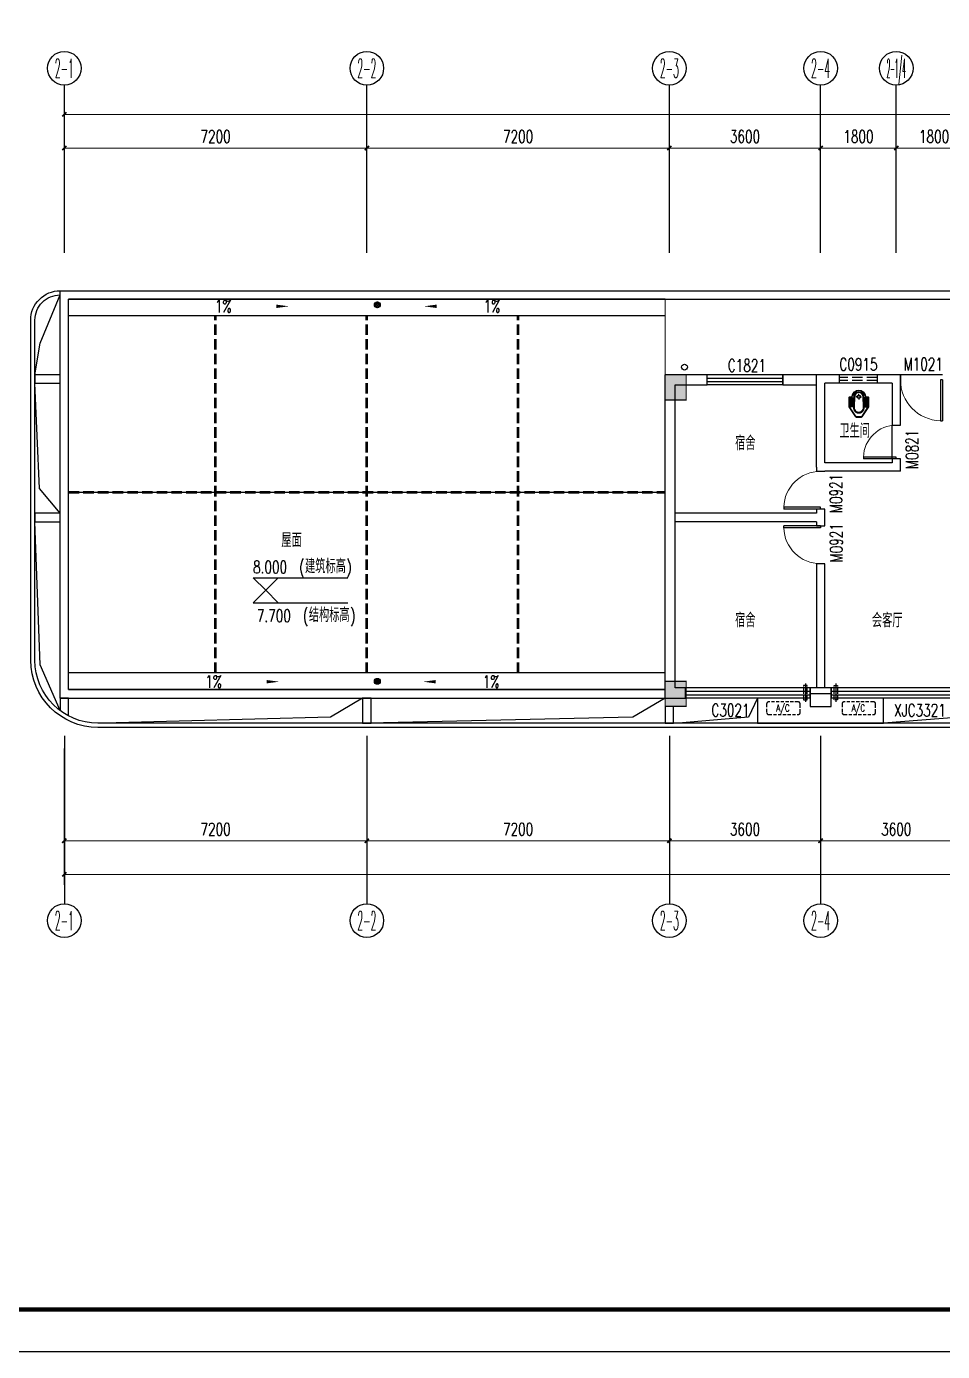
# Model space of a CAD drawing. Extents: x -9422388 to 15610651, y -1992469 to 953794.
# Drawn here: x -2772059 to -2750259, y -458212 to -426654 of the extents above; entities that cross this region are included whole.
import ezdxf
from ezdxf.enums import TextEntityAlignment as Align

# ---------------------------------------------------------------- set-up
doc = ezdxf.new("R2010")
doc.units = 0
doc.header["$LTSCALE"] = 1000
for name, pattern in [('( Hidden )', [0.375, 0.25, -0.125]), ('ACAD_ISO04W100', [30, 24, -3, 0, -3]), ('DASH', [0.35, 0.25, -0.1])]:
    doc.linetypes.add(name, pattern=pattern)
for name, color, linetype in [('A-ELEV-LIN-0.3', 30, 'Continuous'), ('A-ELEV-LIN-0.4', 40, 'Continuous'), ('A-FLOR-HVAC', 4, 'Continuous'), ('A-FLOR-OTHER1-ON', 253, 'Continuous'), ('A-FLOR-OTHER2-ON', 83, 'Continuous'), ('A-SECT-DOOR', 141, 'Continuous'), ('AXIS', 3, 'Continuous'), ('AXIS_TEXT', 7, 'Continuous'), ('C-KZ', 2, 'Continuous'), ('C-Z-HATCH', 253, 'Continuous'), ('COLUMN', 9, 'Continuous'), ('DIM_ELEV', 3, 'Continuous'), ('DIM_SYMB', 3, 'Continuous'), ('PUB_TEXT', 7, 'Continuous'), ('PUB_TITLE', 4, 'Continuous'), ('WALL', 9, 'Continuous'), ('WALL-PARAPET', 6, 'Continuous'), ('WINDOW', 4, 'Continuous'), ('WINDOW_TEXT', 7, 'Continuous'), ('洁具', 253, 'Continuous')]:
    doc.layers.add(name, color=color, linetype=linetype)
doc.layers.add('建筑底图', color=8, linetype='Continuous', lineweight=5)
doc.styles.add('_TCH_AXIS', font='COMPLEX', dxfattribs={"bigfont": 'GBCBIG'})
doc.styles.add('_TCH_DIM', font='SIMPLEX', dxfattribs={"bigfont": 'GBCBIG'})
doc.styles.add('_TCH_DIM_T3', font='SIMPLEX', dxfattribs={"width": 0.705882, "bigfont": 'GBCBIG'})
doc.styles.add('_TCH_WINDOW', font='SIMPLEX', dxfattribs={"height": 3.5, "bigfont": 'GBCBIG'})
doc.styles.add('COMPLEX', font='COMPLEX')
doc.dimstyles.new('_TCH_ARCH&&100', dxfattribs={"dimtxt": 297.5, "dimasz": 100, "dimexe": 250, "dimexo": 300, "dimgap": 126.25, "dimtad": 1, "dimdec": 0, "dimzin": 0, "dimdsep": 46, "dimtxsty": '_TCH_DIM_T3', "dimblk": 'ARCHTICK', "dimcen": 0.09, "dimclrt": 7, "dimazin": 2, "dimtfac": 1, "dimtdec": 0, "dimtix": 1, "dimtmove": 2, "dimatfit": 3, "dimfxl": 0, "dimtolj": 1, "dimtzin": 0, "dimarcsym": 0})

# ---------------------------------------------------------------- blocks, each defined once
blk = doc.blocks.new('$plan$00002871')
at = {"layer": '洁具', "color": 0}
for p, q in [((-15, -490), (-67, -490)), ((0, -475), (0, -423)), ((0, -505), (0, -557)), ((15, -490), (67, -490))]:
    blk.add_line(p, q, dxfattribs=at)
for points in [[(159, -508, -0.88995), (-159, -508, 0.380538), (-179, -491), (-210, -491, -0.414214), (-230, -471), (-230, -258, -0.144595), (-227, -247), (-73, -9, -0.254383), (-56, 0), (56, 0, -0.254383), (73, -9), (227, -247, -0.144595), (230, -258), (230, -471, -0.414214), (210, -491), (179, -491, 0.380538)], [(-149, -264, 1), (-149, -252), (-207, -252, 1), (-207, -264)], [(-148, -287, 1), (-148, -275), (-207, -275, 1), (-207, -287)], [(-147, -307, 1), (-147, -295), (-207, -295, 1), (-207, -307)], [(-149, -263, 1), (-149, -253), (-207, -253, 1), (-207, -263)], [(-148, -286, 1), (-148, -276), (-207, -276, 1), (-207, -286)], [(-147, -306, 1), (-147, -296), (-207, -296, 1), (-207, -306)], [(120, -491), (130, -252, 1.134994), (-130, -252), (-120, -491, 0.992594)], [(105, -490), (115, -251, 1.141146), (-115, -251), (-105, -490, 0.994896)], [(100, -490), (110, -251, 1.143479), (-110, -251), (-100, -490, 0.995777)], [(148, -287, -1), (148, -275), (207, -275, -1), (207, -287)], [(147, -307, -1), (147, -295), (207, -295, -1), (207, -307)], [(148, -286, -1), (148, -276), (207, -276, -1), (207, -286)], [(147, -306, -1), (147, -296), (207, -296, -1), (207, -306)], [(149, -264, -1), (149, -252), (207, -252, -1), (207, -264)], [(149, -263, -1), (149, -253), (207, -253, -1), (207, -263)], [(-146, -330, 1), (-146, -319), (-207, -319, 1), (-207, -330)], [(-146, -352, 1), (-146, -341), (-207, -341, 1), (-207, -352)], [(-145, -376, 1), (-145, -364), (-207, -364, 1), (-207, -376)], [(-144, -399, 1), (-144, -388), (-207, -388, 1), (-207, -399)], [(-143, -423, 1), (-143, -411), (-207, -411, 1), (-207, -423)], [(-141, -444, 1), (-141, -432), (-207, -432, 1), (-207, -444)], [(-141, -464, 1), (-141, -453), (-207, -453, 1), (-207, -464)], [(-146, -329, 1), (-146, -320), (-207, -320, 1), (-207, -329)], [(-146, -351, 1), (-146, -342), (-207, -342, 1), (-207, -351)], [(-145, -375, 1), (-145, -365), (-207, -365, 1), (-207, -375)], [(-144, -398, 1), (-144, -389), (-207, -389, 1), (-207, -398)], [(-143, -422, 1), (-143, -412), (-207, -412, 1), (-207, -422)], [(-141, -443, 1), (-141, -433), (-207, -433, 1), (-207, -443)], [(-141, -463, 1), (-141, -454), (-207, -454, 1), (-207, -463)], [(141, -444, -1), (141, -432), (207, -432, -1), (207, -444)], [(141, -464, -1), (141, -453), (207, -453, -1), (207, -464)], [(141, -443, -1), (141, -433), (207, -433, -1), (207, -443)], [(141, -463, -1), (141, -454), (207, -454, -1), (207, -463)], [(143, -423, -1), (143, -411), (207, -411, -1), (207, -423)], [(144, -399, -1), (144, -388), (207, -388, -1), (207, -399)], [(143, -422, -1), (143, -412), (207, -412, -1), (207, -422)], [(145, -376, -1), (145, -364), (207, -364, -1), (207, -376)], [(144, -398, -1), (144, -389), (207, -389, -1), (207, -398)], [(146, -352, -1), (146, -341), (207, -341, -1), (207, -352)], [(145, -375, -1), (145, -365), (207, -365, -1), (207, -375)], [(146, -330, -1), (146, -319), (207, -319, -1), (207, -330)], [(146, -351, -1), (146, -342), (207, -342, -1), (207, -351)], [(146, -329, -1), (146, -320), (207, -320, -1), (207, -329)]]:
    blk.add_lwpolyline(points, format="xyb", close=True, dxfattribs=at)
blk.add_lwpolyline([(-149, -507, 0.380538), (-179, -481), (-210, -481, -0.414214), (-220, -471), (-220, -258, -0.144595), (-218, -253), (-64, -15, -0.254383), (-56, -10), (56, -10, -0.254383), (64, -15), (218, -253, -0.144595), (220, -258), (220, -471, -0.414214), (210, -481), (179, -481, 0.380538), (149, -507, 0.380538)], format="xyb", dxfattribs=at)
for radius in [40, 31.7]:
    blk.add_circle((0, -490), radius, dxfattribs=at)
blk.add_arc((0, -490), 150, 186.665, 353.335, dxfattribs=at)
blk = doc.blocks.new('KTWJ1')
at = {"layer": 'A-FLOR-HVAC', "color": 0, "linetype": '( Hidden )', "ltscale": 0.3}
blk.add_lwpolyline([(152982, -14209, 0.414214), (153032, -14259), (153732, -14259, 0.414214), (153782, -14209), (153782, -14009, 0.414214), (153732, -13959), (153032, -13959, 0.414214), (152982, -14009)], format="xyb", close=True, dxfattribs=at)
at = {"layer": 'A-FLOR-HVAC', "color": 0, "style": '_TCH_WINDOW', "width": 0.705882}
blk.add_text('A/C', height=170, dxfattribs=at).set_placement((153214, -14188))
blk = doc.blocks.new('A$C0CF77FE4')
at = {"layer": 'A-FLOR-OTHER2-ON', "color": 0, "linetype": 'ACAD_ISO04W100', "ltscale": 5}
blk.add_line((40, 440), (40, 0), dxfattribs=at)
at = {"layer": 'A-FLOR-OTHER2-ON', "color": 0, "linetype": 'DASH', "ltscale": 0.1}
blk.add_lwpolyline([(0, 390), (80, 390), (80, 50), (0, 50)], close=True, dxfattribs=at)
blk = doc.blocks.new('$DorLib2D$00000001')
at = {"color": 0}
for p, q in [((0.45, 0.975), (0.5, 0.975)), ((0.45, 0), (0.45, 0.975)), ((0.5, 0), (0.5, 0.975)), ((0.5, 0), (0.45, 0))]:
    blk.add_line(p, q, dxfattribs=at)
at = {"color": 0, "lineweight": 13}
blk.add_arc((0.475, 0), 0.975, 91.4693, 180, dxfattribs=at)
blk = doc.blocks.new('$TCHSYS$WIN2D')
at = {"color": 0}
for p, q in [((-0.5, 0.5), (0.5, 0.5)), ((-0.5, 0.5), (-0.5, -0.5)), ((0.5, 0.5), (0.5, -0.5)), ((0.5, 0.1667), (-0.5, 0.1667)), ((0.5, -0.1667), (-0.5, -0.1667)), ((-0.5, -0.5), (0.5, -0.5))]:
    blk.add_line(p, q, dxfattribs=at)
blk = doc.blocks.new('_ArchTick')
at = {"color": 0, "linetype": 'ByBlock', "const_width": 0.4}
blk.add_lwpolyline([(-0.5, -0.5), (0.5, 0.5)], dxfattribs=at)
blk = doc.blocks.new('*D819')
at = {"layer": 'AXIS', "color": 0, "lineweight": -2, "transparency": 16777216}
for p, q in [((1755830, -404975), (1755830, -408225)), ((1822630, -404975), (1822630, -408225)), ((1755830, -407975), (1822630, -407975))]:
    blk.add_line(p, q, dxfattribs=at)
at = {"layer": 'Defpoints', "color": 0, "transparency": 16777216}
for p in [(1755830, -404675), (1822630, -404675), (1822630, -407975)]:
    blk.add_point(p, dxfattribs=at)
at = {"layer": 'AXIS', "color": 0, "lineweight": -2, "transparency": 16777216, "xscale": 100, "yscale": 100, "zscale": 100, "rotation": 180}
blk.add_blockref('_ArchTick', (1755830, -407975), dxfattribs=at)
at = {"layer": 'AXIS', "color": 0, "lineweight": -2, "transparency": 16777216, "xscale": 100, "yscale": 100, "zscale": 100}
blk.add_blockref('_ArchTick', (1822630, -407975), dxfattribs=at)
at = {"layer": 'AXIS', "color": 7, "transparency": 16777216, "insert": (1789230, -407700), "char_height": 297.5, "attachment_point": 5, "style": '_TCH_DIM_T3'}
blk.add_mtext('\\A1;66800', dxfattribs=at)
blk = doc.blocks.new('*D820')
at = {"layer": 'AXIS', "color": 0, "lineweight": -2, "transparency": 16777216}
for p, q in [((1755830, -404975), (1755830, -407425)), ((1763030, -404975), (1763030, -407425)), ((1755830, -407175), (1763030, -407175))]:
    blk.add_line(p, q, dxfattribs=at)
at = {"layer": 'Defpoints', "color": 0, "transparency": 16777216}
for p in [(1755830, -404675), (1763030, -404675), (1763030, -407175)]:
    blk.add_point(p, dxfattribs=at)
at = {"layer": 'AXIS', "color": 0, "lineweight": -2, "transparency": 16777216, "xscale": 100, "yscale": 100, "zscale": 100, "rotation": 180}
blk.add_blockref('_ArchTick', (1755830, -407175), dxfattribs=at)
at = {"layer": 'AXIS', "color": 0, "lineweight": -2, "transparency": 16777216, "xscale": 100, "yscale": 100, "zscale": 100}
blk.add_blockref('_ArchTick', (1763030, -407175), dxfattribs=at)
at = {"layer": 'AXIS', "color": 7, "transparency": 16777216, "insert": (1759430, -406900), "char_height": 297.5, "attachment_point": 5, "style": '_TCH_DIM_T3'}
blk.add_mtext('\\A1;7200', dxfattribs=at)
blk = doc.blocks.new('*D821')
at = {"layer": 'AXIS', "color": 0, "lineweight": -2, "transparency": 16777216}
for p, q in [((1763030, -404975), (1763030, -407425)), ((1770230, -404975), (1770230, -407425)), ((1763030, -407175), (1770230, -407175))]:
    blk.add_line(p, q, dxfattribs=at)
at = {"layer": 'Defpoints', "color": 0, "transparency": 16777216}
for p in [(1763030, -404675), (1770230, -404675), (1770230, -407175)]:
    blk.add_point(p, dxfattribs=at)
at = {"layer": 'AXIS', "color": 0, "lineweight": -2, "transparency": 16777216, "xscale": 100, "yscale": 100, "zscale": 100, "rotation": 180}
blk.add_blockref('_ArchTick', (1763030, -407175), dxfattribs=at)
at = {"layer": 'AXIS', "color": 0, "lineweight": -2, "transparency": 16777216, "xscale": 100, "yscale": 100, "zscale": 100}
blk.add_blockref('_ArchTick', (1770230, -407175), dxfattribs=at)
at = {"layer": 'AXIS', "color": 7, "transparency": 16777216, "insert": (1766630, -406900), "char_height": 297.5, "attachment_point": 5, "style": '_TCH_DIM_T3'}
blk.add_mtext('\\A1;7200', dxfattribs=at)
blk = doc.blocks.new('*D822')
at = {"layer": 'AXIS', "color": 0, "lineweight": -2, "transparency": 16777216}
for p, q in [((1770230, -404975), (1770230, -407425)), ((1773830, -404975), (1773830, -407425)), ((1770230, -407175), (1773830, -407175))]:
    blk.add_line(p, q, dxfattribs=at)
at = {"layer": 'Defpoints', "color": 0, "transparency": 16777216}
for p in [(1770230, -404675), (1773830, -404675), (1773830, -407175)]:
    blk.add_point(p, dxfattribs=at)
at = {"layer": 'AXIS', "color": 0, "lineweight": -2, "transparency": 16777216, "xscale": 100, "yscale": 100, "zscale": 100, "rotation": 180}
blk.add_blockref('_ArchTick', (1770230, -407175), dxfattribs=at)
at = {"layer": 'AXIS', "color": 0, "lineweight": -2, "transparency": 16777216, "xscale": 100, "yscale": 100, "zscale": 100}
blk.add_blockref('_ArchTick', (1773830, -407175), dxfattribs=at)
at = {"layer": 'AXIS', "color": 7, "transparency": 16777216, "insert": (1772030, -406900), "char_height": 297.5, "attachment_point": 5, "style": '_TCH_DIM_T3'}
blk.add_mtext('\\A1;3600', dxfattribs=at)
blk = doc.blocks.new('*D823')
at = {"layer": 'AXIS', "color": 0, "lineweight": -2, "transparency": 16777216}
for p, q in [((1773830, -404975), (1773830, -407425)), ((1777430, -404975), (1777430, -407425)), ((1773830, -407175), (1777430, -407175))]:
    blk.add_line(p, q, dxfattribs=at)
at = {"layer": 'Defpoints', "color": 0, "transparency": 16777216}
for p in [(1773830, -404675), (1777430, -404675), (1777430, -407175)]:
    blk.add_point(p, dxfattribs=at)
at = {"layer": 'AXIS', "color": 0, "lineweight": -2, "transparency": 16777216, "xscale": 100, "yscale": 100, "zscale": 100, "rotation": 180}
blk.add_blockref('_ArchTick', (1773830, -407175), dxfattribs=at)
at = {"layer": 'AXIS', "color": 0, "lineweight": -2, "transparency": 16777216, "xscale": 100, "yscale": 100, "zscale": 100}
blk.add_blockref('_ArchTick', (1777430, -407175), dxfattribs=at)
at = {"layer": 'AXIS', "color": 7, "transparency": 16777216, "insert": (1775630, -406900), "char_height": 297.5, "attachment_point": 5, "style": '_TCH_DIM_T3'}
blk.add_mtext('\\A1;3600', dxfattribs=at)
blk = doc.blocks.new('*D841')
at = {"layer": 'AXIS', "color": 0, "lineweight": -2, "transparency": 16777216}
for p, q in [((1755830, -392875), (1755830, -389625)), ((1804930, -392875), (1804930, -389625)), ((1755830, -389875), (1804930, -389875))]:
    blk.add_line(p, q, dxfattribs=at)
at = {"layer": 'Defpoints', "color": 0, "transparency": 16777216}
for p in [(1804930, -389875), (1755830, -393175), (1804930, -393175)]:
    blk.add_point(p, dxfattribs=at)
at = {"layer": 'AXIS', "color": 0, "lineweight": -2, "transparency": 16777216, "xscale": 100, "yscale": 100, "zscale": 100, "rotation": 180}
blk.add_blockref('_ArchTick', (1755830, -389875), dxfattribs=at)
at = {"layer": 'AXIS', "color": 0, "lineweight": -2, "transparency": 16777216, "xscale": 100, "yscale": 100, "zscale": 100}
blk.add_blockref('_ArchTick', (1804930, -389875), dxfattribs=at)
at = {"layer": 'AXIS', "color": 7, "transparency": 16777216, "insert": (1780380, -389600), "char_height": 297.5, "attachment_point": 5, "style": '_TCH_DIM_T3'}
blk.add_mtext('\\A1;49100', dxfattribs=at)
blk = doc.blocks.new('*D842')
at = {"layer": 'AXIS', "color": 0, "lineweight": -2, "transparency": 16777216}
for p, q in [((1755830, -392875), (1755830, -390425)), ((1755830, -390675), (1763030, -390675)), ((1763030, -392875), (1763030, -390425))]:
    blk.add_line(p, q, dxfattribs=at)
at = {"layer": 'Defpoints', "color": 0, "transparency": 16777216}
for p in [(1763030, -390675), (1755830, -393175), (1763030, -393175)]:
    blk.add_point(p, dxfattribs=at)
at = {"layer": 'AXIS', "color": 0, "lineweight": -2, "transparency": 16777216, "xscale": 100, "yscale": 100, "zscale": 100, "rotation": 180}
blk.add_blockref('_ArchTick', (1755830, -390675), dxfattribs=at)
at = {"layer": 'AXIS', "color": 0, "lineweight": -2, "transparency": 16777216, "xscale": 100, "yscale": 100, "zscale": 100}
blk.add_blockref('_ArchTick', (1763030, -390675), dxfattribs=at)
at = {"layer": 'AXIS', "color": 7, "transparency": 16777216, "insert": (1759430, -390400), "char_height": 297.5, "attachment_point": 5, "style": '_TCH_DIM_T3'}
blk.add_mtext('\\A1;7200', dxfattribs=at)
blk = doc.blocks.new('*D843')
at = {"layer": 'AXIS', "color": 0, "lineweight": -2, "transparency": 16777216}
for p, q in [((1763030, -392875), (1763030, -390425)), ((1763030, -390675), (1770230, -390675)), ((1770230, -392875), (1770230, -390425))]:
    blk.add_line(p, q, dxfattribs=at)
at = {"layer": 'Defpoints', "color": 0, "transparency": 16777216}
for p in [(1770230, -390675), (1763030, -393175), (1770230, -393175)]:
    blk.add_point(p, dxfattribs=at)
at = {"layer": 'AXIS', "color": 0, "lineweight": -2, "transparency": 16777216, "xscale": 100, "yscale": 100, "zscale": 100, "rotation": 180}
blk.add_blockref('_ArchTick', (1763030, -390675), dxfattribs=at)
at = {"layer": 'AXIS', "color": 0, "lineweight": -2, "transparency": 16777216, "xscale": 100, "yscale": 100, "zscale": 100}
blk.add_blockref('_ArchTick', (1770230, -390675), dxfattribs=at)
at = {"layer": 'AXIS', "color": 7, "transparency": 16777216, "insert": (1766630, -390400), "char_height": 297.5, "attachment_point": 5, "style": '_TCH_DIM_T3'}
blk.add_mtext('\\A1;7200', dxfattribs=at)
blk = doc.blocks.new('*D844')
at = {"layer": 'AXIS', "color": 0, "lineweight": -2, "transparency": 16777216}
for p, q in [((1770230, -392875), (1770230, -390425)), ((1770230, -390675), (1773830, -390675)), ((1773830, -392875), (1773830, -390425))]:
    blk.add_line(p, q, dxfattribs=at)
at = {"layer": 'Defpoints', "color": 0, "transparency": 16777216}
for p in [(1773830, -390675), (1770230, -393175), (1773830, -393175)]:
    blk.add_point(p, dxfattribs=at)
at = {"layer": 'AXIS', "color": 0, "lineweight": -2, "transparency": 16777216, "xscale": 100, "yscale": 100, "zscale": 100, "rotation": 180}
blk.add_blockref('_ArchTick', (1770230, -390675), dxfattribs=at)
at = {"layer": 'AXIS', "color": 0, "lineweight": -2, "transparency": 16777216, "xscale": 100, "yscale": 100, "zscale": 100}
blk.add_blockref('_ArchTick', (1773830, -390675), dxfattribs=at)
at = {"layer": 'AXIS', "color": 7, "transparency": 16777216, "insert": (1772030, -390400), "char_height": 297.5, "attachment_point": 5, "style": '_TCH_DIM_T3'}
blk.add_mtext('\\A1;3600', dxfattribs=at)
blk = doc.blocks.new('*D845')
at = {"layer": 'AXIS', "color": 0, "lineweight": -2, "transparency": 16777216}
for p, q in [((1773830, -392875), (1773830, -390425)), ((1773830, -390675), (1775630, -390675)), ((1775630, -392875), (1775630, -390425))]:
    blk.add_line(p, q, dxfattribs=at)
at = {"layer": 'Defpoints', "color": 0, "transparency": 16777216}
for p in [(1775630, -390675), (1773830, -393175), (1775630, -393175)]:
    blk.add_point(p, dxfattribs=at)
at = {"layer": 'AXIS', "color": 0, "lineweight": -2, "transparency": 16777216, "xscale": 100, "yscale": 100, "zscale": 100, "rotation": 180}
blk.add_blockref('_ArchTick', (1773830, -390675), dxfattribs=at)
at = {"layer": 'AXIS', "color": 0, "lineweight": -2, "transparency": 16777216, "xscale": 100, "yscale": 100, "zscale": 100}
blk.add_blockref('_ArchTick', (1775630, -390675), dxfattribs=at)
at = {"layer": 'AXIS', "color": 7, "transparency": 16777216, "insert": (1774730, -390400), "char_height": 297.5, "attachment_point": 5, "style": '_TCH_DIM_T3'}
blk.add_mtext('\\A1;1800', dxfattribs=at)
blk = doc.blocks.new('*D846')
at = {"layer": 'AXIS', "color": 0, "lineweight": -2, "transparency": 16777216}
for p, q in [((1775630, -392875), (1775630, -390425)), ((1775630, -390675), (1777430, -390675)), ((1777430, -392875), (1777430, -390425))]:
    blk.add_line(p, q, dxfattribs=at)
at = {"layer": 'Defpoints', "color": 0, "transparency": 16777216}
for p in [(1777430, -390675), (1775630, -393175), (1777430, -393175)]:
    blk.add_point(p, dxfattribs=at)
at = {"layer": 'AXIS', "color": 0, "lineweight": -2, "transparency": 16777216, "xscale": 100, "yscale": 100, "zscale": 100, "rotation": 180}
blk.add_blockref('_ArchTick', (1775630, -390675), dxfattribs=at)
at = {"layer": 'AXIS', "color": 0, "lineweight": -2, "transparency": 16777216, "xscale": 100, "yscale": 100, "zscale": 100}
blk.add_blockref('_ArchTick', (1777430, -390675), dxfattribs=at)
at = {"layer": 'AXIS', "color": 7, "transparency": 16777216, "insert": (1776530, -390400), "char_height": 297.5, "attachment_point": 5, "style": '_TCH_DIM_T3'}
blk.add_mtext('\\A1;1800', dxfattribs=at)
blk = doc.blocks.new('_AXISO')
at = {"color": 0}
blk.add_circle((0, 0), 0.5, dxfattribs=at)
at = {"layer": 'AXIS_TEXT', "color": 0, "style": 'COMPLEX', "width": 1.041667}
blk.add_attdef('A', text='', height=0.56, dxfattribs=at).set_placement((-0.25, -0.28), (0.25, -0.28), align=Align.FIT)
blk = doc.blocks.new('3333')
at = {"layer": 'A-ELEV-LIN-0.4'}
h = blk.add_hatch(dxfattribs=at)
h.set_pattern_fill('ANSI37', color=8, scale=20)
h.set_pattern_definition([(45, (708973, -10404.77), (-22.4506403, 22.4506403), []), (135, (708973, -10404.77), (-22.4506403, -22.4506403), [])])
edge = h.paths.add_edge_path()
edge.add_arc((1763280.5, -394409.4), 70, 0, 360)
h = blk.add_hatch(dxfattribs=at)
h.set_pattern_fill('ANSI37', color=8, scale=20)
h.set_pattern_definition([(45, (708973, -19372.247), (-22.4506403, 22.4506403), []), (135, (708973, -19372.247), (-22.4506403, -22.4506403), [])])
edge = h.paths.add_edge_path()
edge.add_arc((1763280.5, -403376.9), 70, 0, 360)
at = {"layer": 'C-Z-HATCH'}
h = blk.add_hatch(color=8, dxfattribs=at)
h.dxf.hatch_style = 1
h.paths.add_polyline_path([(1770130.2, -396074.7), (1770630.2, -396074.7), (1770630.2, -396674.7), (1770130.2, -396674.7)])
h = blk.add_hatch(color=8, dxfattribs=at)
h.dxf.hatch_style = 1
h.paths.add_polyline_path([(1770130.2, -403374.7), (1770630.2, -403374.7), (1770630.2, -403974.7), (1770130.2, -403974.7)])
at = {"color": 8}
blk.add_lwpolyline([(1770130.2, -396074.7), (1770130.2, -394274.7)], dxfattribs=at)
at = {"layer": 'A-ELEV-LIN-0.3', "color": 8}
for points in [[(1805200.1, -378228), (1805200.1, -378228, -0.4142136), (1805421.4, -377263.1), (1812369.5, -372908.3, -0.4142136), (1814437.1, -373382.6), (1827707.3, -394555, -0.2728148), (1827748.7, -396077.9), (1823530, -403701.1, -0.2728148), (1822217.5, -404474.7), (1756630.2, -404474.7, -0.4142134), (1755030.2, -402874.7), (1755030.2, -394774.7, -0.4142137), (1755730.2, -394074.7), (1755730.2, -394074.7)], [(1799130.2, -404374.7), (1756630.2, -404374.7, -0.4142134), (1755130.2, -402874.7), (1755130.2, -394774.7, -0.4142137), (1755730.2, -394174.7), (1755730.2, -394174.7)]]:
    blk.add_lwpolyline(points, format="xyb", dxfattribs=at)
for points in [[(1755130.2, -396074.7), (1755130.2, -396274.7), (1755730.2, -396274.7), (1755730.2, -396074.7)], [(1755130.2, -399374.7), (1755130.2, -399574.7), (1755730.2, -399574.7), (1755730.2, -399374.7)], [(1762930.2, -404374.7), (1763130.2, -404374.7), (1763130.2, -403774.7), (1762930.2, -403774.7)], [(1770130.2, -404374.7), (1770330.2, -404374.7), (1770330.2, -403974.7), (1770130.2, -403974.7)]]:
    blk.add_lwpolyline(points, close=True, dxfattribs=at)
blk.add_lwpolyline([(1755930.2, -404201.4), (1755930.2, -403774.7), (1755730.2, -403774.7), (1755730.2, -404074.7)], dxfattribs=at)
at = {"layer": 'A-ELEV-LIN-0.4', "color": 8}
for points in [[(1755130.2, -396074.7), (1755251.5, -395319.5), (1755728.4, -394174.7)], [(1770130.2, -394274.7), (1755930.2, -394274.7)], [(1770130.2, -394674.7), (1755930.2, -394674.7)], [(1755730.2, -399374.7), (1755240.5, -398782), (1755130.2, -396274.7)], [(1755930.2, -398874.7), (1770130.2, -398874.7)], [(1755730.2, -404074.7), (1755252.5, -402981.5), (1755130.2, -399574.7)], [(1770130.2, -403174.7), (1755930.2, -403174.7)], [(1770130.2, -403574.7), (1755930.2, -403574.7)], [(1762930.2, -403774.7), (1762163, -404229.5), (1756760.8, -404374.6)], [(1770130.2, -403774.7), (1769363, -404229.5), (1763430.2, -404367.8)], [(1772330.2, -403774.7), (1772112.7, -404229.5), (1770443.9, -404374.7)], [(1777330.2, -403774.7), (1777149, -404229.5), (1775330.2, -404374.7)]]:
    blk.add_lwpolyline(points, dxfattribs=at)
for centre in [(1763280.5, -394409.4), (1770590, -395893.3), (1763280.5, -403376.9)]:
    blk.add_circle(centre, 70, dxfattribs=at)
at = {"layer": 'A-FLOR-OTHER1-ON', "color": 8, "linetype": 'DASH'}
for points in [[(1759415.2, -403174.7), (1759415.2, -394674.7)], [(1759445.2, -403174.7), (1759445.2, -394674.7)], [(1763015.2, -403174.7), (1763015.2, -394674.7)], [(1763045.2, -403174.7), (1763045.2, -394674.7)], [(1766615.2, -403174.7), (1766615.2, -394674.7)], [(1766645.2, -403174.7), (1766645.2, -394674.7)], [(1755930.2, -398859.7), (1770130.2, -398859.7)], [(1755930.2, -398889.7), (1770130.2, -398889.7)]]:
    blk.add_lwpolyline(points, dxfattribs=at)
at = {"layer": 'A-SECT-DOOR', "color": 8}
blk.add_lwpolyline([(1773580.2, -403774.7), (1772330.2, -403774.7), (1772330.2, -404374.7), (1775330.2, -404374.7), (1775330.2, -403774.7), (1774080.2, -403774.7)], dxfattribs=at)
at = {"layer": 'AXIS', "color": 8}
for p, q in [((1755830.2, -393174.7), (1755830.2, -389174.7)), ((1763030.2, -393174.7), (1763030.2, -389174.7)), ((1770230.2, -393174.7), (1770230.2, -389174.7)), ((1773830.2, -393174.7), (1773830.2, -389174.7)), ((1775630.2, -393174.7), (1775630.2, -389174.7)), ((1755830.2, -404674.7), (1755830.2, -408674.7)), ((1763030.2, -404674.7), (1763030.2, -408674.7)), ((1770230.2, -404674.7), (1770230.2, -408674.7)), ((1773830.2, -404674.7), (1773830.2, -408674.7))]:
    blk.add_line(p, q, dxfattribs=at)
at = {"layer": 'C-KZ', "color": 8, "const_width": 30}
for points in [[(1770130.2, -396074.7), (1770630.2, -396074.7), (1770630.2, -396674.7), (1770130.2, -396674.7)], [(1770130.2, -403374.7), (1770630.2, -403374.7), (1770630.2, -403974.7), (1770130.2, -403974.7)]]:
    blk.add_lwpolyline(points, close=True, dxfattribs=at)
at = {"layer": 'COLUMN', "color": 8}
for p, q in [((1774080.2, -403674.7), (1773580.2, -403674.7)), ((1773580.2, -403674.7), (1773580.2, -403974.7)), ((1774080.2, -403974.7), (1774080.2, -403674.7)), ((1773580.2, -403974.7), (1774080.2, -403974.7))]:
    blk.add_line(p, q, dxfattribs=at)
at = {"layer": 'DIM_ELEV', "color": 8}
for p, q in [((1760623.1, -401208.2), (1760323.1, -400908.2)), ((1760323.1, -400908.2), (1762578, -400908.2)), ((1760623.1, -401208.2), (1760923.1, -400908.2)), ((1760623.1, -401208.2), (1760323.1, -401508.2)), ((1760623.1, -401208.2), (1760923.1, -401508.2)), ((1760323.1, -401508.2), (1762576.6, -401508.2))]:
    blk.add_line(p, q, dxfattribs=at)
at = {"layer": 'DIM_SYMB', "color": 8}
for points in [[(1759859.7, -394445.1, 0, 0, 0), (1761176, -394445.1, 0, 80, 0), (1760876, -394445.1, 0, 0, 0)], [(1765704.7, -394445.1, 0, 0, 0), (1764388.4, -394445.1, 0, 80, 0), (1764688.4, -394445.1, 0, 0, 0)], [(1759628.6, -403386, 0, 0, 0), (1760944.9, -403386, 0, 80, 0), (1760644.9, -403386, 0, 0, 0)], [(1765685.4, -403386, 0, 0, 0), (1764369.1, -403386, 0, 80, 0), (1764669.1, -403386, 0, 0, 0)]]:
    blk.add_lwpolyline(points, format="xyseb", dxfattribs=at)
at = {"layer": 'WALL', "color": 8}
for p, q in [((1770130.2, -399474.7), (1770130.2, -396074.7)), ((1771130.2, -396074.7), (1770130.2, -396074.7)), ((1770370.2, -399474.7), (1770370.2, -396314.7)), ((1770370.2, -396314.7), (1771130.2, -396314.7)), ((1771130.2, -396314.7), (1771130.2, -396074.7)), ((1773730.2, -396074.7), (1772930.2, -396074.7)), ((1772930.2, -396074.7), (1772930.2, -396314.7)), ((1772930.2, -396314.7), (1773730.2, -396314.7)), ((1773730.2, -398274.7), (1773730.2, -396074.7)), ((1775730.2, -396074.7), (1773730.2, -396074.7)), ((1773930.2, -398174.7), (1773930.2, -396274.7)), ((1775530.2, -396274.7), (1773930.2, -396274.7)), ((1775530.2, -396274.7), (1775530.2, -397274.7)), ((1775730.2, -396074.7), (1775730.2, -396314.7)), ((1775730.2, -397274.7), (1775730.2, -396074.7)), ((1775530.2, -397274.7), (1775730.2, -397274.7)), ((1775530.2, -398174.7), (1773930.2, -398174.7)), ((1775730.2, -398074.7), (1775530.2, -398074.7)), ((1775530.2, -398074.7), (1775530.2, -398174.7)), ((1775730.2, -398374.7), (1775730.2, -398074.7)), ((1773730.2, -398274.7), (1773730.2, -398374.7)), ((1773730.2, -398374.7), (1773930.2, -398374.7)), ((1775730.2, -398374.7), (1773930.2, -398374.7)), ((1770130.2, -403774.7), (1770130.2, -399474.7)), ((1773730.2, -399374.7), (1770370.2, -399374.7)), ((1770370.2, -403534.7), (1770370.2, -399474.7)), ((1773930.2, -399274.7), (1773730.2, -399274.7)), ((1773730.2, -399274.7), (1773730.2, -399374.7)), ((1773930.2, -399474.7), (1773930.2, -399274.7)), ((1773930.2, -399674.7), (1773930.2, -399474.7)), ((1773730.2, -399574.7), (1770370.2, -399574.7)), ((1773730.2, -399574.7), (1773730.2, -399674.7)), ((1773730.2, -399674.7), (1773930.2, -399674.7)), ((1773930.2, -400574.7), (1773730.2, -400574.7)), ((1773730.2, -400574.7), (1773730.2, -403534.7)), ((1773930.2, -403534.7), (1773930.2, -400574.7)), ((1770617.2, -403534.7), (1770370.2, -403534.7)), ((1770617.2, -403774.7), (1770617.2, -403534.7)), ((1773830.2, -403534.7), (1773580.2, -403534.7)), ((1773580.2, -403534.7), (1773580.2, -403674.7)), ((1774080.2, -403534.7), (1773830.2, -403534.7)), ((1774080.2, -403674.7), (1774080.2, -403534.7)), ((1770130.2, -403774.7), (1770617.2, -403774.7))]:
    blk.add_line(p, q, dxfattribs=at)
at = {"layer": 'WALL-PARAPET', "color": 8}
for p, q in [((1755730.2, -394074.7), (1799130.2, -394074.7)), ((1755730.2, -403774.7), (1755730.2, -394074.7)), ((1755930.2, -394274.7), (1799130.2, -394274.7)), ((1755930.2, -403574.7), (1755930.2, -394274.7)), ((1755930.2, -403574.7), (1770130.2, -403574.7)), ((1755730.2, -403774.7), (1770130.2, -403774.7))]:
    blk.add_line(p, q, dxfattribs=at)
at = {"layer": 'WINDOW', "color": 8, "linetype": 'DASH'}
for p, q in [((1774280.2, -396274.7, 900), (1774280.2, -396074.7, 900)), ((1775180.2, -396141.4, 900), (1774280.2, -396141.4, 900)), ((1775180.2, -396208.1, 900), (1774280.2, -396208.1, 900)), ((1775180.2, -396274.7, 900), (1775180.2, -396074.7, 900))]:
    blk.add_line(p, q, dxfattribs=at)
at = {"layer": 'WINDOW', "color": 8}
for p, q in [((1776730.2, -396074.7), (1775730.2, -396074.7)), ((1775530.2, -398074.7), (1775530.2, -397274.7))]:
    blk.add_line(p, q, dxfattribs=at)
at = {"color": 8, "rotation": 180}
blk.add_blockref('$plan$00002871', (1774738.9, -397089.8), dxfattribs=at)
at = {"layer": 'A-FLOR-HVAC', "color": 8}
for p in [(1619562.7, -389908.7), (1621357.2, -389908.7)]:
    blk.add_blockref('KTWJ1', p, dxfattribs=at)
at = {"layer": 'A-FLOR-OTHER2-ON', "color": 8, "linetype": 'DASH', "xscale": -1}
blk.add_blockref('A$C0CF77FE4', (1773506.3, -403867.7), dxfattribs=at)
at = {"layer": 'A-FLOR-OTHER2-ON', "color": 8, "linetype": 'DASH'}
blk.add_blockref('A$C0CF77FE4', (1774154, -403867.7), dxfattribs=at)
at = {"layer": 'AXIS', "color": 8}
ref = blk.add_blockref('_AXISO', (1755830.2, -388774.7), dxfattribs=dict(at, xscale=800, yscale=800, zscale=800))
ref.add_attrib('A', '2-1', dxfattribs={"layer": 'AXIS_TEXT', "color": 8, "height": 452.55, "style": '_TCH_AXIS', "width": 0.381818}).set_placement((1755603.9, -389001), (1756056.5, -389001), align=Align.FIT)
ref = blk.add_blockref('_AXISO', (1763030.2, -388774.7), dxfattribs=dict(at, xscale=800, yscale=800, zscale=800))
ref.add_attrib('A', '2-2', dxfattribs={"layer": 'AXIS_TEXT', "color": 8, "height": 452.55, "style": '_TCH_AXIS', "width": 0.35}).set_placement((1762803.9, -389001), (1763256.5, -389001), align=Align.FIT)
ref = blk.add_blockref('_AXISO', (1770230.2, -388774.7), dxfattribs=dict(at, xscale=800, yscale=800, zscale=800))
ref.add_attrib('A', '2-3', dxfattribs={"layer": 'AXIS_TEXT', "color": 8, "height": 452.55, "style": '_TCH_AXIS', "width": 0.35}).set_placement((1770003.9, -389001), (1770456.5, -389001), align=Align.FIT)
ref = blk.add_blockref('_AXISO', (1773830.2, -388774.7), dxfattribs=dict(at, xscale=800, yscale=800, zscale=800))
ref.add_attrib('A', '2-4', dxfattribs={"layer": 'AXIS_TEXT', "color": 8, "height": 452.55, "style": '_TCH_AXIS', "width": 0.33871}).set_placement((1773603.9, -389001), (1774056.5, -389001), align=Align.FIT)
ref = blk.add_blockref('_AXISO', (1775630.2, -388774.7), dxfattribs=dict(at, xscale=800, yscale=800, zscale=800))
ref.add_attrib('A', '2-1/4', dxfattribs={"layer": 'AXIS_TEXT', "color": 8, "height": 452.55, "style": '_TCH_AXIS', "width": 0.212121}).set_placement((1775403.9, -389001), (1775856.5, -389001), align=Align.FIT)
ref = blk.add_blockref('_AXISO', (1755830.2, -409074.7), dxfattribs=dict(at, xscale=800, yscale=800, zscale=800))
ref.add_attrib('A', '2-1', dxfattribs={"layer": 'AXIS_TEXT', "color": 8, "height": 452.55, "style": '_TCH_AXIS', "width": 0.381818}).set_placement((1755603.9, -409301), (1756056.5, -409301), align=Align.FIT)
ref = blk.add_blockref('_AXISO', (1763030.2, -409074.7), dxfattribs=dict(at, xscale=800, yscale=800, zscale=800))
ref.add_attrib('A', '2-2', dxfattribs={"layer": 'AXIS_TEXT', "color": 8, "height": 452.55, "style": '_TCH_AXIS', "width": 0.35}).set_placement((1762803.9, -409301), (1763256.5, -409301), align=Align.FIT)
ref = blk.add_blockref('_AXISO', (1770230.2, -409074.7), dxfattribs=dict(at, xscale=800, yscale=800, zscale=800))
ref.add_attrib('A', '2-3', dxfattribs={"layer": 'AXIS_TEXT', "color": 8, "height": 452.55, "style": '_TCH_AXIS', "width": 0.35}).set_placement((1770003.9, -409301), (1770456.5, -409301), align=Align.FIT)
ref = blk.add_blockref('_AXISO', (1773830.2, -409074.7), dxfattribs=dict(at, xscale=800, yscale=800, zscale=800))
ref.add_attrib('A', '2-4', dxfattribs={"layer": 'AXIS_TEXT', "color": 8, "height": 452.55, "style": '_TCH_AXIS', "width": 0.33871}).set_placement((1773603.9, -409301), (1774056.5, -409301), align=Align.FIT)
at = {"layer": 'WINDOW', "color": 8}
ref = blk.add_blockref('$TCHSYS$WIN2D', (1772030.2, -396194.7), dxfattribs=dict(at, xscale=1800, yscale=240, zscale=1800, rotation=180))
ref.add_attrib('A', 'C1821', (1771620.2, -396002.9), dxfattribs={"layer": 'WINDOW_TEXT', "color": 8, "height": 297.5, "style": '_TCH_WINDOW', "width": 0.705882})
ref = blk.add_blockref('$DorLib2D$00000001', (1776230.2, -396194.7), dxfattribs=dict(at, xscale=-1000, yscale=1000, zscale=-1000, rotation=180))
ref.add_attrib('A', 'M1021', (1775805.2, -395970), dxfattribs={"layer": 'WINDOW_TEXT', "color": 8, "height": 297.5, "style": '_TCH_WINDOW', "width": 0.705882})
ref = blk.add_blockref('$DorLib2D$00000001', (1775630.2, -397674.7), dxfattribs=dict(at, xscale=-800, yscale=800, zscale=-800, rotation=90))
ref.add_attrib('A', 'M0821', (1776153.9, -398319.7), dxfattribs={"layer": 'WINDOW_TEXT', "color": 8, "height": 297.5, "rotation": 90, "style": '_TCH_WINDOW', "width": 0.705882})
ref = blk.add_blockref('$DorLib2D$00000001', (1773830.2, -398824.7), dxfattribs=dict(at, xscale=-900, yscale=900, zscale=-900, rotation=90))
ref.add_attrib('A', 'M0921', (1774344.9, -399369.4), dxfattribs={"layer": 'WINDOW_TEXT', "color": 8, "height": 297.5, "rotation": 90, "style": '_TCH_WINDOW', "width": 0.705882})
ref = blk.add_blockref('$DorLib2D$00000001', (1773830.2, -400124.7), dxfattribs=dict(at, xscale=900, yscale=900, zscale=900, rotation=90))
ref.add_attrib('A', 'M0921', (1774352.1, -400544.4), dxfattribs={"layer": 'WINDOW_TEXT', "color": 8, "height": 297.5, "rotation": 90, "style": '_TCH_WINDOW', "width": 0.705882})
ref = blk.add_blockref('$TCHSYS$WIN2D', (1772098.7, -403654.7), dxfattribs=dict(at, xscale=2963, yscale=240, zscale=2963, rotation=180))
ref.add_attrib('A', 'C3021', (1771230.3, -404211.8), dxfattribs={"layer": 'WINDOW_TEXT', "color": 8, "height": 297.5, "style": '_TCH_WINDOW', "width": 0.705882})
ref = blk.add_blockref('$TCHSYS$WIN2D', (1775705.2, -403654.7), dxfattribs=dict(at, xscale=-3250, yscale=240, zscale=-3250))
ref.add_attrib('A', 'XJC3321', (1775577.1, -404215.2), dxfattribs={"layer": 'WINDOW_TEXT', "color": 8, "height": 297.5, "style": '_TCH_WINDOW', "width": 0.705882})
at = {"layer": 'DIM_SYMB', "color": 7, "style": '_TCH_DIM', "width": 0.705882}
for p in [(1759414.7, -394593.9), (1765809.7, -394593.9), (1759183.6, -403534.8), (1765790.4, -403534.8)]:
    blk.add_text('1%', height=297.5, dxfattribs=at).set_placement(p)
at = {"layer": 'PUB_TEXT', "color": 8, "style": '_TCH_DIM'}
for s, p in [('卫生间', (1774275.4, -397577.6)), ('宿舍', (1771794.1, -397871.8)), ('屋面', (1760996.2, -400181.6)), ('建筑标高', (1761558, -400803.2)), ('结构标高', (1761648.7, -401963.2)), ('宿舍', (1771794.1, -402088.1)), ('会客厅', (1775050.4, -402091))]:
    blk.add_text(s, height=337.59, dxfattribs=at).set_placement(p)
at = {"layer": 'PUB_TEXT', "color": 8, "style": '_TCH_DIM', "width": 0.705882}
for s, p in [('(', (1761418, -400803.2)), (')', (1762541, -400803.2)), ('8.000', (1760322, -400803.2)), ('7.700', (1760412.7, -401963.2)), ('(', (1761508.7, -401963.2)), (')', (1762631.7, -401963.2))]:
    blk.add_text(s, height=297.5, dxfattribs=at).set_placement(p)
at = {"layer": 'WINDOW_TEXT', "color": 8, "style": '_TCH_WINDOW', "width": 0.705882}
blk.add_text('C0915', height=297.5, dxfattribs=at).set_placement((1774275.2, -395975.8))
at = {"layer": 'AXIS', "color": 8}
for p1, p2, distance, picture, middle in [((1755830.2, -393174.7), (1804930.2, -393174.7), 3300, '*D841', (1780380.2, -389599.7)), ((1755830.2, -393174.7), (1763030.2, -393174.7), 2500, '*D842', (1759430.2, -390399.7)), ((1763030.2, -393174.7), (1770230.2, -393174.7), 2500, '*D843', (1766630.2, -390399.7)), ((1770230.2, -393174.7), (1773830.2, -393174.7), 2500, '*D844', (1772030.2, -390399.7)), ((1773830.2, -393174.7), (1775630.2, -393174.7), 2500, '*D845', (1774730.2, -390399.7)), ((1775630.2, -393174.7), (1777430.2, -393174.7), 2500, '*D846', (1776530.2, -390399.7)), ((1755830.2, -404674.7), (1822630.2, -404674.7), -3300, '*D819', (1789230.2, -407699.7)), ((1755830.2, -404674.7), (1763030.2, -404674.7), -2500, '*D820', (1759430.2, -406899.7)), ((1763030.2, -404674.7), (1770230.2, -404674.7), -2500, '*D821', (1766630.2, -406899.7)), ((1770230.2, -404674.7), (1773830.2, -404674.7), -2500, '*D822', (1772030.2, -406899.7)), ((1773830.2, -404674.7), (1777430.2, -404674.7), -2500, '*D823', (1775630.2, -406899.7))]:
    dim = blk.add_aligned_dim(p1=p1, p2=p2, distance=distance, dimstyle='_TCH_ARCH&&100', dxfattribs=at)
    dim.commit()
    dim.dimension.update_dxf_attribs({"geometry": picture, "text_midpoint": middle})

msp = doc.modelspace()

# ---------------------------------------------------------------- linework, layer by layer
at = {"layer": 'PUB_TITLE'}
msp.add_lwpolyline([(-2786874.25692, -458212.1496), (-2681774.25692, -458212.1496), (-2681774.25692, -398812.1496), (-2786874.25692, -398812.1496)], close=True, dxfattribs=at)
at = {"layer": 'PUB_TITLE', "const_width": 100}
msp.add_lwpolyline([(-2784374.25692, -457212.1496), (-2682774.25692, -457212.1496), (-2682774.25692, -399812.1496), (-2784374.25692, -399812.1496)], close=True, dxfattribs=at)

# ---------------------------------------------------------------- block references
at = {"layer": '建筑底图', "color": 8}
msp.add_blockref('3333', (-4526988.93389, -38873.50822), dxfattribs=at)

doc.saveas('drawing.dxf')
